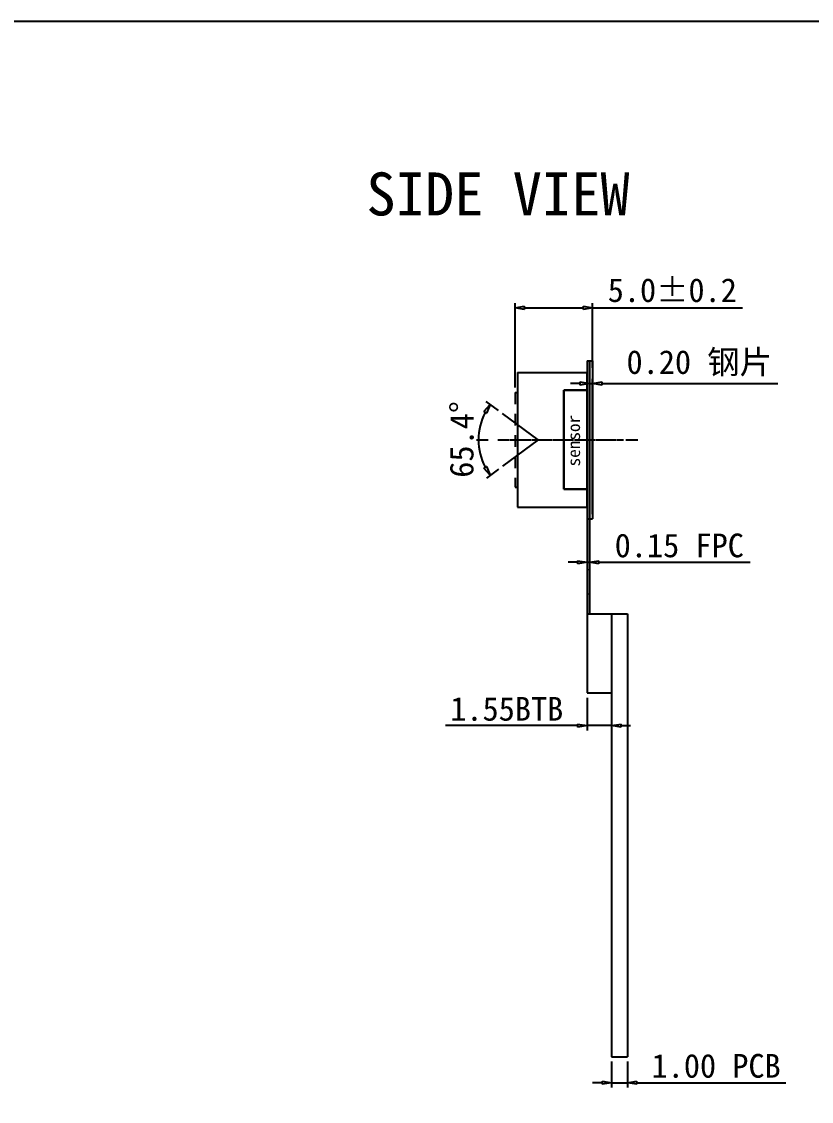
# Model space of a CAD drawing. Header units: millimetres. Extents: x 3538 to 3699, y 739 to 853.
# Drawn here: x 3587.8 to 3637.7, y 785.1 to 853.4 of the extents above; entities that cross this region are included whole.
import ezdxf

# ---------------------------------------------------------------- set-up
doc = ezdxf.new("R2010")
doc.units = ezdxf.units.MM
doc.linetypes.add('JIS_02_0.7', pattern=[1.35, 0.75, -0.6])
doc.layers.get('0').update_dxf_attribs({"lineweight": 9})
doc.layers.add('1', color=7, linetype='Continuous', lineweight=25)
doc.layers.add('标注线', color=7, linetype='Continuous', lineweight=9)
doc.styles.get("Standard").update_dxf_attribs({"font": ''})
doc.styles.get('Standard').set_extended_font_data('SimSun')
doc.dimstyles.get("Standard").update_dxf_attribs({"dimtxt": 1, "dimasz": 0.6, "dimexe": 0.3, "dimexo": 0.3, "dimgap": 0.3, "dimtad": 1, "dimzin": 0, "dimdsep": 46, "dimtxsty": 'Standard', "dimblk": 'CLOSEDBLANK', "dimcen": 0.09, "dimclrd": 252, "dimclre": 252, "dimclrt": 252, "dimazin": 0, "dimtfac": 1, "dimtmove": 0, "dimatfit": 3, "dimfxl": 1, "dimtolj": 1, "dimtzin": 0, "dimarcsym": 0})

# ---------------------------------------------------------------- blocks, each defined once
blk = doc.blocks.new('_ClosedBlank')
at = {"color": 0, "linetype": 'ByBlock', "lineweight": -2}
for p, q in [((-1, 0.17), (0, 0)), ((-1, 0.17), (-1, -0.17)), ((0, 0), (-1, -0.17))]:
    blk.add_line(p, q, dxfattribs=at)
blk = doc.blocks.new('*D55')
at = {"layer": 'DEFPOINTS', "color": 0, "lineweight": 25}
for p in [(3625.072, 787.955), (3626.072, 787.955), (3626.072, 786.322)]:
    blk.add_point(p, dxfattribs=at)
at = {"layer": '标注线', "color": 252, "lineweight": -2}
for p, q in [((3625.072, 787.655), (3625.072, 786.022)), ((3626.072, 787.655), (3626.072, 786.022)), ((3624.472, 786.322), (3623.872, 786.322)), ((3625.072, 786.322), (3626.072, 786.322)), ((3626.672, 786.322), (3636.089, 786.322))]:
    blk.add_line(p, q, dxfattribs=at)
at = {"layer": '标注线', "color": 252, "lineweight": -2, "xscale": 0.6, "yscale": 0.6, "zscale": 0.6}
blk.add_blockref('_ClosedBlank', (3625.072, 786.322), dxfattribs=at)
at = {"layer": '标注线', "color": 252, "lineweight": -2, "xscale": 0.6, "yscale": 0.6, "zscale": 0.6, "rotation": 180}
blk.add_blockref('_ClosedBlank', (3626.072, 786.322), dxfattribs=at)
at = {"layer": '标注线', "color": 252, "lineweight": 25, "insert": (3631.68, 787.376), "char_height": 1.5, "attachment_point": 5}
blk.add_mtext('\\A1;1.00 PCB', dxfattribs=at)
blk = doc.blocks.new('*D56')
at = {"layer": 'DEFPOINTS', "color": 0, "lineweight": 25}
for p in [(3623.672, 831.093), (3623.872, 830.511), (3623.872, 821.955)]:
    blk.add_point(p, dxfattribs=at)
at = {"layer": '标注线', "color": 252, "lineweight": -2}
for p, q in [((3623.672, 830.793), (3623.672, 830.211)), ((3623.872, 822.255), (3623.872, 830.811)), ((3623.072, 830.511), (3622.472, 830.511)), ((3623.672, 830.511), (3623.872, 830.511)), ((3624.472, 830.511), (3635.579, 830.511))]:
    blk.add_line(p, q, dxfattribs=at)
at = {"layer": '标注线', "color": 252, "lineweight": -2, "xscale": 0.6, "yscale": 0.6, "zscale": 0.6}
blk.add_blockref('_ClosedBlank', (3623.672, 830.511), dxfattribs=at)
at = {"layer": '标注线', "color": 252, "lineweight": -2, "xscale": 0.6, "yscale": 0.6, "zscale": 0.6, "rotation": 180}
blk.add_blockref('_ClosedBlank', (3623.872, 830.511), dxfattribs=at)
at = {"layer": '标注线', "color": 252, "lineweight": 25, "insert": (3630.613, 831.786), "char_height": 1.5, "attachment_point": 5}
blk.add_mtext('\\A1;0.20 钢片', dxfattribs=at)
blk = doc.blocks.new('*D54')
at = {"layer": 'DEFPOINTS', "color": 0, "lineweight": 25}
for p in [(3623.522, 819.391), (3623.672, 819.396), (3623.672, 819.214)]:
    blk.add_point(p, dxfattribs=at)
at = {"layer": '标注线', "color": 252, "lineweight": -2}
for p, q in [((3622.922, 819.214), (3622.322, 819.214)), ((3623.522, 819.214), (3623.672, 819.214)), ((3623.522, 819.091), (3623.522, 818.914)), ((3623.672, 819.096), (3623.672, 818.914)), ((3624.272, 819.214), (3633.83, 819.214))]:
    blk.add_line(p, q, dxfattribs=at)
at = {"layer": '标注线', "color": 252, "lineweight": -2, "xscale": 0.6, "yscale": 0.6, "zscale": 0.6}
blk.add_blockref('_ClosedBlank', (3623.522, 819.214), dxfattribs=at)
at = {"layer": '标注线', "color": 252, "lineweight": -2, "xscale": 0.6, "yscale": 0.6, "zscale": 0.6, "rotation": 180}
blk.add_blockref('_ClosedBlank', (3623.672, 819.214), dxfattribs=at)
at = {"layer": '标注线', "color": 252, "lineweight": 25, "insert": (3629.351, 820.268), "char_height": 1.5, "attachment_point": 5}
blk.add_mtext('\\A1;0.15 FPC', dxfattribs=at)
blk = doc.blocks.new('*D57')
at = {"layer": 'DEFPOINTS', "color": 0, "lineweight": 25}
for p in [(3623.522, 810.955), (3625.072, 810.955), (3623.522, 808.89)]:
    blk.add_point(p, dxfattribs=at)
at = {"layer": '标注线', "color": 252, "lineweight": -2}
for p, q in [((3623.522, 810.655), (3623.522, 808.59)), ((3625.072, 810.655), (3625.072, 808.59)), ((3622.922, 808.89), (3614.572, 808.89)), ((3625.072, 808.89), (3623.522, 808.89)), ((3625.672, 808.89), (3626.272, 808.89))]:
    blk.add_line(p, q, dxfattribs=at)
at = {"layer": '标注线', "color": 252, "lineweight": -2, "xscale": 0.6, "yscale": 0.6, "zscale": 0.6}
blk.add_blockref('_ClosedBlank', (3623.522, 808.89), dxfattribs=at)
at = {"layer": '标注线', "color": 252, "lineweight": -2, "xscale": 0.6, "yscale": 0.6, "zscale": 0.6, "rotation": 180}
blk.add_blockref('_ClosedBlank', (3625.072, 808.89), dxfattribs=at)
at = {"layer": '标注线', "color": 252, "lineweight": 25, "insert": (3618.447, 809.94), "char_height": 1.5, "attachment_point": 5}
blk.add_mtext('\\A1;1.55BTB', dxfattribs=at)
blk = doc.blocks.new('*D64')
at = {"layer": 'DEFPOINTS', "color": 0, "lineweight": 25}
for p in [(3618.17, 828.625), (3620.442, 826.955), (3620.442, 826.955), (3616.747, 826.159), (3618.17, 825.281)]:
    blk.add_point(p, dxfattribs=at)
at = {"layer": '标注线', "color": 252, "lineweight": -2}
for p, q in [((3617.928, 828.802), (3617.155, 829.371)), ((3617.928, 825.103), (3617.158, 824.535))]:
    blk.add_line(p, q, dxfattribs=at)
blk.add_arc((3620.442, 826.955), 3.78, 152.79088, 207.27455, dxfattribs=at)
at = {"layer": '标注线', "color": 252, "lineweight": -2, "xscale": 0.6, "yscale": 0.6, "zscale": 0.6}
for p, rotation in [((3617.397, 829.193), 58.2383524308865), ((3617.399, 824.713), 301.8270764553184)]:
    blk.add_blockref('_ClosedBlank', p, dxfattribs=dict(at, rotation=rotation))
at = {"layer": '标注线', "color": 252, "lineweight": 25, "insert": (3615.612, 826.977), "char_height": 1, "attachment_point": 5, "rotation": 89.74209}
blk.add_mtext('\\A1;{\\H1.5x;65.4°}', dxfattribs=at)
blk = doc.blocks.new('*D65')
at = {"layer": 'DEFPOINTS', "color": 0, "lineweight": 25}
for p in [(3623.872, 835.299), (3623.872, 831.205), (3618.972, 829.955)]:
    blk.add_point(p, dxfattribs=at)
at = {"layer": '标注线', "color": 252, "lineweight": -2}
for p, q in [((3618.972, 830.255), (3618.972, 835.599)), ((3623.872, 831.505), (3623.872, 835.599)), ((3619.572, 835.299), (3623.272, 835.299)), ((3623.872, 835.299), (3633.347, 835.299))]:
    blk.add_line(p, q, dxfattribs=at)
at = {"layer": '标注线', "color": 252, "lineweight": -2, "xscale": 0.6, "yscale": 0.6, "zscale": 0.6, "rotation": 180}
blk.add_blockref('_ClosedBlank', (3618.972, 835.299), dxfattribs=at)
at = {"layer": '标注线', "color": 252, "lineweight": -2, "xscale": 0.6, "yscale": 0.6, "zscale": 0.6}
blk.add_blockref('_ClosedBlank', (3623.872, 835.299), dxfattribs=at)
at = {"layer": '标注线', "color": 252, "lineweight": 25, "insert": (3628.91, 836.403), "char_height": 1.5, "attachment_point": 5}
blk.add_mtext('\\A1;5.0±0.2', dxfattribs=at)

msp = doc.modelspace()

# ---------------------------------------------------------------- linework, layer by layer
at = {"linetype": 'JIS_02_0.7', "ltscale": 0.0001}
for points in [[(3623.522, 818.767), (3623.543, 818.749), (3623.579, 818.718), (3623.623, 818.787), (3623.654, 818.753), (3623.672, 818.734)], [(3623.522, 817.234), (3623.543, 817.216), (3623.579, 817.185), (3623.623, 817.254), (3623.654, 817.221), (3623.672, 817.201)]]:
    msp.add_open_spline(points, degree=3, knots=[0, 0, 0, 0, 1.979896, 3.371766, 5.209168, 5.209168, 5.209168, 5.209168], dxfattribs=at)
at = {"layer": '标注线', "lineweight": 25}
for p, q in [((3699.145, 853.387), (3537.868, 853.387)), ((3623.522, 831.955), (3623.522, 821.955)), ((3623.522, 831.955), (3623.872, 831.955)), ((3623.672, 831.955), (3623.672, 821.955)), ((3623.872, 831.955), (3623.872, 821.955)), ((3619.122, 831.205), (3619.122, 822.705)), ((3619.122, 831.205), (3623.522, 831.205)), ((3623.522, 822.705), (3623.522, 831.205)), ((3620.442, 826.955), (3618.17, 828.625)), ((3620.442, 826.955), (3618.17, 825.281)), ((3623.522, 823.825), (3623.522, 823.825)), ((3619.122, 822.705), (3623.522, 822.705)), ((3623.522, 821.955), (3623.872, 821.955)), ((3623.522, 821.955), (3623.522, 815.955)), ((3623.672, 821.955), (3623.672, 815.955)), ((3623.522, 815.955), (3623.522, 810.955)), ((3623.522, 815.955), (3625.072, 815.955)), ((3624.496, 815.955), (3626.072, 815.955)), ((3625.072, 815.955), (3625.072, 787.955)), ((3626.072, 815.955), (3626.072, 787.955)), ((3623.522, 810.955), (3625.072, 810.955)), ((3625.072, 787.955), (3626.072, 787.955))]:
    msp.add_line(p, q, dxfattribs=at)
at = {"layer": '标注线', "color": 1, "linetype": 'JIS_02_0.7', "lineweight": 25}
for p, q in [((3618.972, 829.955), (3619.122, 829.955)), ((3618.972, 829.955), (3618.972, 823.955)), ((3616.526, 826.955), (3626.794, 826.955)), ((3618.67, 826.955), (3625.822, 826.955)), ((3618.972, 823.955), (3619.122, 823.955))]:
    msp.add_line(p, q, dxfattribs=at)
at = {"layer": '标注线', "lineweight": 30}
for p, q in [((3622.052, 823.825), (3622.052, 830.084)), ((3622.052, 830.084), (3623.522, 830.084)), ((3623.522, 830.084), (3623.522, 823.825)), ((3623.522, 823.825), (3622.052, 823.825))]:
    msp.add_line(p, q, dxfattribs=at)

# ---------------------------------------------------------------- texts
at = {"layer": '1', "insert": (3609.575, 843.852), "char_height": 2.71814, "width": 23.85357, "attachment_point": 1}
msp.add_mtext('{\\fNSimSun|b0|i0|c134|p49;SIDE VIEW}', dxfattribs=at)
at = {"layer": '标注线', "lineweight": 25, "insert": (3622.28, 825.269), "char_height": 0.8, "width": 25.05481, "attachment_point": 1, "rotation": 90}
msp.add_mtext('{\\fNSimSun|b0|i0|c134|p49;sensor}', dxfattribs=at)

# ---------------------------------------------------------------- dimensions: what is measured, and where the dimension line sits
at = {"layer": '标注线', "lineweight": 25}
for base, p1, p2, text, picture, middle in [((3623.872, 835.299), (3618.972, 829.955), (3623.872, 831.205), '5.0±0.2', '*D65', (3628.91, 836.403)), ((3623.672, 819.214), (3623.522, 819.391), (3623.672, 819.396), '<> FPC', '*D54', (3629.351, 820.268)), ((3623.522, 808.89), (3625.072, 810.955), (3623.522, 810.955), '<>BTB', '*D57', (3618.447, 809.94))]:
    dim = msp.add_linear_dim(base=base, p1=p1, p2=p2, text=text, dimstyle='Standard', override={"dimtxt": 1.5, "dimfxl": 0.8}, dxfattribs=at)
    dim.commit()
    dim.dimension.update_dxf_attribs({"geometry": picture, "text_midpoint": middle})
for base, p1, p2, text, picture, middle in [((3623.872, 830.511), (3623.672, 831.093), (3623.872, 821.955), '<> 钢片', '*D56', (3630.613, 830.511)), ((3626.072, 786.322), (3625.072, 787.955), (3626.072, 787.955), '<> PCB', '*D55', (3631.68, 786.322))]:
    dim = msp.add_linear_dim(base=base, p1=p1, p2=p2, text=text, dimstyle='Standard', override={"dimtxt": 1.5, "dimfxl": 0.8}, dxfattribs=at)
    dim.commit()
    dim.dimension.update_dxf_attribs({"geometry": picture, "text_midpoint": middle, "dimtype": 160})
dim = msp.add_angular_dim_2l(base=(3616.747, 826.159), line1=((3620.442, 826.955), (3618.17, 828.625)), line2=((3620.442, 826.955), (3618.17, 825.281)), text='{\\H1.5x;65.4°}', dimstyle='Standard', dxfattribs=at)
dim.commit()
dim.dimension.update_dxf_attribs({"geometry": '*D64', "text_midpoint": (3616.662, 826.972), "dimtype": 162})

doc.saveas('drawing.dxf')
